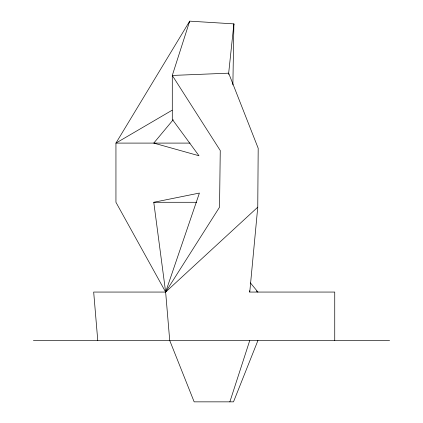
<?xml version="1.0" encoding="UTF-8"?>
<svg xmlns="http://www.w3.org/2000/svg" width="423" height="423" viewBox="0 0 423 423"><rect width="100%" height="100%" fill="white"/><g stroke="black" fill="none" stroke-linecap="round" stroke-linejoin="round"><path stroke-width="0.63" d="M334.741 340.467L334.741 292.06L249.76 292.06L257.76 207.175L258.189 148.256L228.669 73.174L233.893 23.878L189.689 21.15L115.944 143.096L115.944 202.284L165.636 292.06L169.718 340.467L194.157 401.85L233.507 401.85L257.945 340.467M232.872 84.923L233.893 23.878L233.739 25.19M229.853 401.85L249.76 340.467M166.318 290.929L165.636 292.06L93.679 292.06L97.761 340.467M173.203 119.746L153.766 143.096L198.979 155.759L172.288 119.36L172.288 75.447L189.689 21.15L189.689 22.461M257.76 207.175L165.636 292.06L153.766 202.284L199.407 193.062L165.636 292.06L219.537 207.175L220.256 150.53L172.288 75.447L228.669 73.174L228.801 74.48M172.103 110.239L115.944 143.096L190.043 143.096M153.766 202.284L196.642 202.284M33.406 340.467L389.594 340.467M256.275 291.003L257.945 292.06L250.411 282.881M249.596 290.749L249.76 292.06"/></g></svg>
